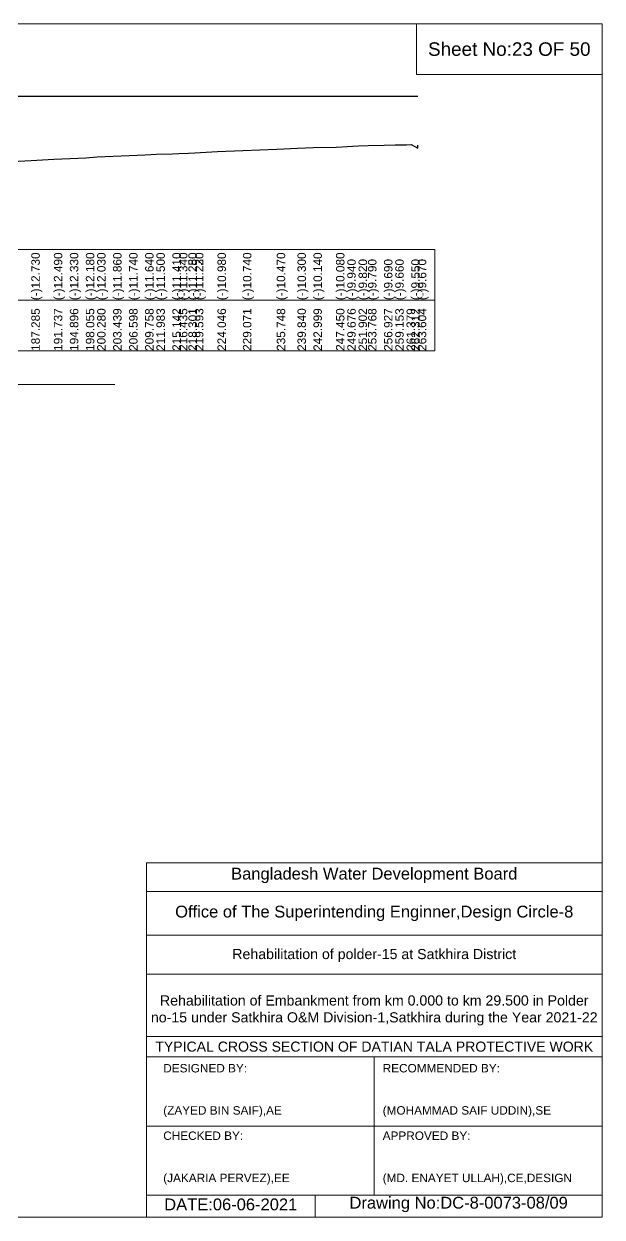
# Model space of a CAD drawing. Header units: inches. Extents: x 89000 to 845000, y -7071 to 31.
# Drawn here: x 436574 to 440000, y -7071 to 0 of the extents above; entities that cross this region are included whole.
import ezdxf

# ---------------------------------------------------------------- set-up
doc = ezdxf.new("R2010")
doc.units = ezdxf.units.IN
doc.header["$LTSCALE"] = 7
doc.header["$MEASUREMENT"] = 0
for name, color, linetype, lineweight in [('Cross section Data Border', 7, 'Continuous', 9), ('Cross Section Labels', 7, 'Continuous', 9), ('Existing_Bed_Level for Xsection', 7, 'Continuous', 25), ('Long Section Labels', 7, 'Continuous', 9)]:
    doc.layers.add(name, color=color, linetype=linetype, lineweight=lineweight)
doc.styles.get("Standard").update_dxf_attribs({"font": 'arial.ttf'})

msp = doc.modelspace()

# ---------------------------------------------------------------- linework, layer by layer
at = {"layer": 'Cross section Data Border'}
msp.add_lwpolyline([(430100, -1337.8), (439008.13499, -1337.8), (439008.13499, -1937.8), (430100, -1937.8)], close=True, dxfattribs=at)
msp.add_lwpolyline([(430100, -1637.8), (439008.13499, -1637.8)], dxfattribs=at)
at = {"layer": 'Cross Section Labels'}
for points in [[(430000, 0), (440000, 0), (440000, -7071), (430000, -7071)], [(438900, 0), (440000, 0), (440000, -300), (438900, -300)]]:
    msp.add_lwpolyline(points, close=True, dxfattribs=at)
for points in [[(432794.0675, -2137.8), (434954.0675, -2137.8), (437114.0675, -2137.8)], [(437300, -7071), (437300, -4971), (440000, -4971)], [(437300, -5141), (440000, -5141)], [(437300, -5401), (440000, -5401)], [(437300, -5631), (440000, -5631)], [(437300, -6001), (440000, -6001)], [(437300, -6121), (440000, -6121)], [(438650, -6121), (438650, -6941)], [(437300, -6531), (440000, -6531)], [(437300, -6941), (440000, -6941)], [(438300, -6941), (438300, -7071)]]:
    msp.add_lwpolyline(points, dxfattribs=at)
at = {"layer": 'Existing_Bed_Level for Xsection'}
for points in [[(431000, -427.8), (438908.13499, -427.8)], [(436467.8158, -816.6), (436618.56447, -809.7), (436752.10067, -802.5), (436846.86921, -797.7), (436941.64094, -793.2), (437008.41034, -788.7), (437103.1805, -783.6), (437197.95368, -780), (437292.72971, -777), (437359.49251, -772.8), (437454.26699, -770.1), (437493.03783, -768), (437549.0442, -765.3), (437549.0442, -766.2), (437587.80372, -764.4), (437587.80372, -764.7), (437721.36543, -757.2), (437872.11833, -750), (438072.43263, -741.9), (438195.19567, -736.8), (438289.9697, -732), (438423.50682, -730.2), (438490.28379, -726), (438557.06616, -722.4), (438613.04726, -721.5), (438707.82109, -718.5), (438774.58704, -717.6), (438841.35839, -717.6), (438869.35964, -714.3), (438908.13499, -736.8), (438908.13499, -717.9)]]:
    msp.add_lwpolyline(points, dxfattribs=at)

# ---------------------------------------------------------------- texts
at = {"layer": 'Cross Section Labels', "attachment_point": 5}
for s, insert, char_height in [('Sheet No:23 OF 50', (439450, -150), 80), ('Bangladesh Water Development Board', (438650, -5046), 70), ('Office of The Superintending Enginner,Design Circle-8', (438650, -5271), 70)]:
    msp.add_mtext(s, dxfattribs=dict(at, insert=insert, char_height=char_height))
at = {"layer": 'Cross Section Labels'}
for s, insert, char_height, width, attachment_point in [('Rehabilitation of polder-15 at Satkhira District', (438650, -5521), 60, 2800, 5), ('Rehabilitation of Embankment from km 0.000 to km 29.500 in Polder no-15 under Satkhira O&M Division-1,Satkhira during the Year 2021-22', (438650, -5846), 60, 2700, 5), ('TYPICAL CROSS SECTION OF DATIAN TALA PROTECTIVE WORK', (438650, -6061), 59.5765532, 2800, 5), ('DESIGNED BY:^J^J^J(ZAYED BIN SAIF),AE', (437400, -6321), 50, 1400, 4), ('RECOMMENDED BY:^J^J^J(MOHAMMAD SAIF UDDIN),SE', (438700, -6321), 50, 1400, 4), ('CHECKED BY:^J^J^J(JAKARIA PERVEZ),EE', (437400, -6721), 50, 1400, 4), ('APPROVED BY:^J^J^J(MD. ENAYET ULLAH),CE,DESIGN', (438700, -6721), 50, 1400, 4), ('DATE:06-06-2021', (437800, -6996), 70, 1400, 5), ('Drawing No:DC-8-0073-08/09', (439150, -6996), 70, 2200, 5)]:
    msp.add_mtext(s, dxfattribs=dict(at, insert=insert, char_height=char_height, width=width, attachment_point=attachment_point))
at = {"layer": 'Long Section Labels', "char_height": 50, "attachment_point": 1, "rotation": 90}
for s, insert in [('(-)12.730', (436618.56447, -1637.8)), ('(-)12.490', (436752.10067, -1637.8)), ('(-)12.330', (436846.86921, -1637.8)), ('(-)12.180', (436941.64094, -1637.8)), ('(-)12.030', (437008.41034, -1637.8)), ('(-)11.860', (437103.1805, -1637.8)), ('(-)11.740', (437197.95368, -1637.8)), ('(-)11.640', (437292.72971, -1637.8)), ('(-)11.500', (437359.49251, -1637.8)), ('(-)11.410', (437454.26699, -1637.8)), ('(-)11.340', (437493.03783, -1637.8)), ('(-)11.250', (437549.0442, -1637.8)), ('(-)11.280', (437549.0442, -1637.8)), ('(-)11.220', (437587.80372, -1637.8)), ('(-)11.230', (437587.80372, -1637.8)), ('(-)10.980', (437721.36543, -1637.8)), ('(-)10.740', (437872.11833, -1637.8)), ('(-)10.470', (438072.43263, -1637.8)), ('(-)10.300', (438195.19567, -1637.8)), ('(-)10.300', (438195.19567, -1637.8)), ('(-)10.140', (438289.9697, -1637.8)), ('(-)10.080', (438423.50682, -1637.8)), ('(-)9.940', (438490.28379, -1637.8)), ('(-)9.820', (438557.06616, -1637.8)), ('(-)9.790', (438613.04726, -1637.8)), ('(-)9.690', (438707.82109, -1637.8)), ('(-)9.660', (438774.58704, -1637.8)), ('(-)9.660', (438774.58704, -1637.8)), ('(-)9.550', (438869.35964, -1637.8)), ('(-)9.670', (438908.13499, -1637.8)), ('187.285', (436618.56447, -1937.8)), ('191.737', (436752.10067, -1937.8)), ('194.896', (436846.86921, -1937.8)), ('198.055', (436941.64094, -1937.8)), ('200.280', (437008.41034, -1937.8)), ('203.439', (437103.1805, -1937.8)), ('206.598', (437197.95368, -1937.8)), ('209.758', (437292.72971, -1937.8)), ('211.983', (437359.49251, -1937.8)), ('215.142', (437454.26699, -1937.8)), ('216.435', (437493.03783, -1937.8)), ('218.301', (437549.0442, -1937.8)), ('218.301', (437549.0442, -1937.8)), ('219.593', (437587.80372, -1937.8)), ('219.593', (437587.80372, -1937.8)), ('224.046', (437721.36543, -1937.8)), ('229.071', (437872.11833, -1937.8)), ('235.748', (438072.43263, -1937.8)), ('239.840', (438195.19567, -1937.8)), ('242.999', (438289.9697, -1937.8)), ('247.450', (438423.50682, -1937.8)), ('249.676', (438490.28379, -1937.8)), ('251.902', (438557.06616, -1937.8)), ('253.768', (438613.04726, -1937.8)), ('256.927', (438707.82109, -1937.8)), ('259.153', (438774.58704, -1937.8)), ('261.379', (438841.35839, -1937.8)), ('262.312', (438869.35964, -1937.8)), ('263.604', (438908.13499, -1937.8)), ('263.604', (438908.13499, -1937.8))]:
    msp.add_mtext(s, dxfattribs=dict(at, insert=insert))

doc.saveas('drawing.dxf')
